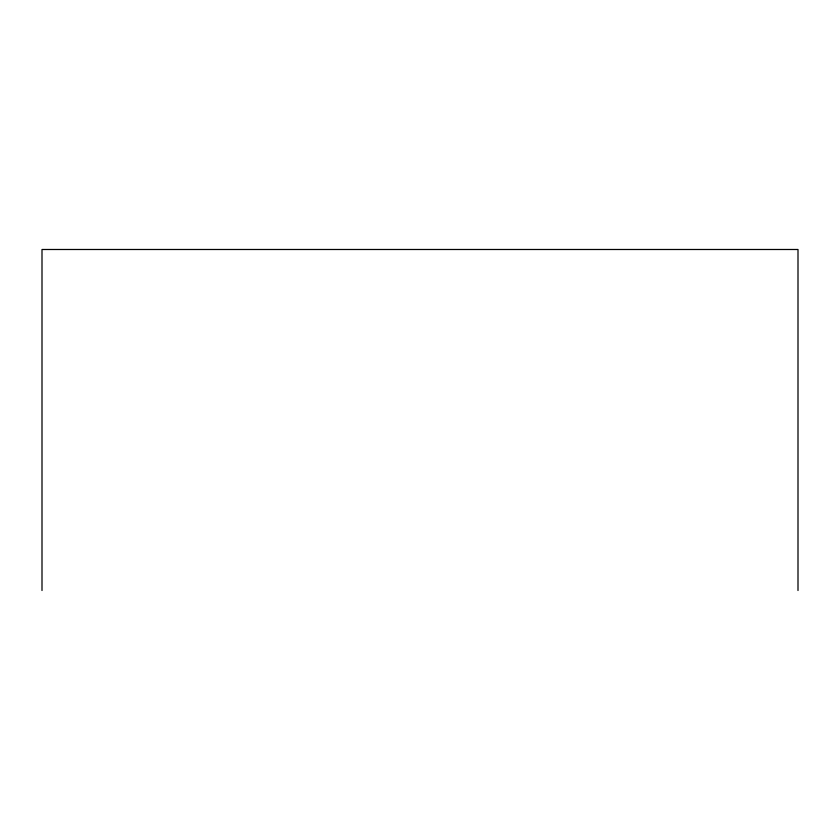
<?xml version="1.0" encoding="UTF-8"?>
<svg xmlns="http://www.w3.org/2000/svg" width="840" height="840" viewBox="0 0 840 840"><rect width="100%" height="100%" fill="white"/><g stroke="black" fill="none" stroke-linecap="round" stroke-linejoin="round"><path stroke-width="1.26" d="M798 590.51L798 249.491L42 249.491L42 590.51"/></g></svg>
